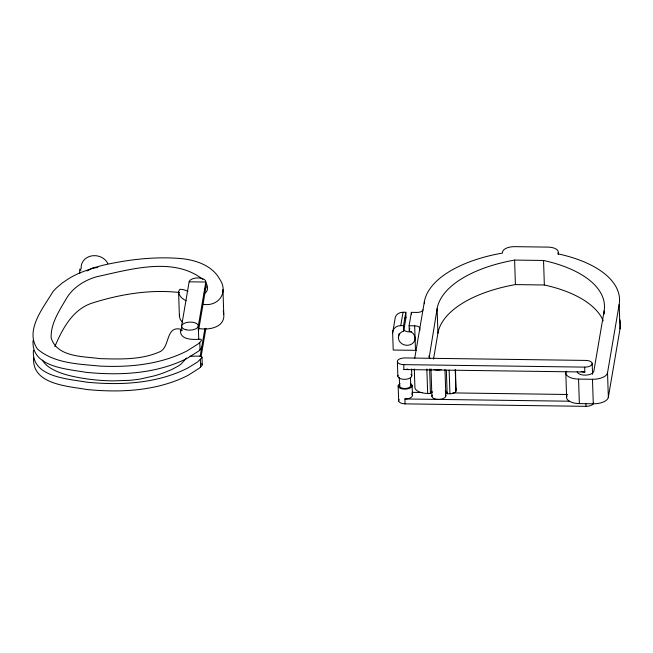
<?xml version="1.0" encoding="UTF-8"?>
<svg xmlns="http://www.w3.org/2000/svg" width="653" height="653" viewBox="0 0 653 653"><rect width="100%" height="100%" fill="white"/><g stroke="black" fill="none" stroke-linecap="round" stroke-linejoin="round"><path stroke-width="0.98" d="M202.838 279.419C173.371 256.139 129.678 269.656 96.456 276.79C84.457 280.325 73.209 287.353 66.582 298.192C59.578 310.395 50.64 323.153 51.146 337.805C57.056 357.477 83.372 356.26 99.974 358.636C119.711 359.158 140.607 360.04 159.12 352.073C170.4 348.09 165.119 325.79 180.506 329.161C179.053 340.401 193.035 339.617 200.618 339.209L201.402 339.821L201.197 340.907L198.577 343.633L187.272 350.8A100.562 48.142 -1.9 0 1 176.465 355.697C152.133 365.296 125.539 367.321 99.623 366.072C78.556 363.95 54.411 363.55 37.531 349.102C24.341 330.475 43.343 307.841 52.983 291.613A104.26 49.906 -1.9 0 1 56.803 287.598L62.451 282.847L69.414 278.202A92.432 44.249 -1.9 0 1 80.817 272.497L92.514 268.203A107.337 51.383 -1.9 0 1 105.198 264.743C129.898 259.323 155.39 256.458 180.669 258.523C195.435 259.935 211.817 265.208 219.555 278.896C229.048 292.34 218.453 307.057 202.822 304.282M222.942 289.557L223.759 314.069C225.277 327.406 208.862 330.385 198.879 328.483M33.091 340.515C30.944 367.451 67.634 368.961 86.188 372.349C116.503 375.295 148.051 374.275 176.71 363.052A100.562 48.142 -1.9 0 0 187.517 358.154L198.822 350.988L201.442 348.261L201.361 346.825M33.417 350.326C31.271 377.254 67.961 378.773 86.514 382.152C116.822 385.099 148.378 384.086 177.036 372.855A100.562 48.142 -1.9 0 0 187.844 367.966L197.573 362.023L202.006 357.46L201.687 356.628L199.647 356.105L190.268 356.228A9.452 4.522 -1.9 0 1 189.99 356.212M33.662 357.681C31.515 384.609 68.198 386.127 86.759 389.506C117.067 392.453 148.623 391.441 177.281 380.209A100.562 48.142 -1.9 0 0 188.088 375.32L199.385 368.153L202.014 365.419L202.218 364.341L201.434 363.721M198.12 329.659A8.383 4.016 -1.9 0 1 198.455 331.144L205.989 286.945L205.826 282.039A8.383 4.016 -1.9 0 0 198.161 277.909A8.383 4.016 -1.9 0 0 189.125 281.81L181.591 326.01L181.754 330.916A8.383 4.016 -1.9 0 1 182.016 330.181M200.112 356.546L204.911 328.418M201.132 356.424L205.924 328.296M416.492 350.4A5.591 2.677 -1.9 0 0 415.488 350.343L393.22 350.032L392.649 332.875L394.934 319.48A8.383 7.322 9.7 0 1 403.04 312.24L405.823 312.281L405.995 317.603L403.717 330.998A8.383 7.322 9.7 0 0 400.158 342.245A8.383 7.322 9.7 0 0 413.586 342.433A8.383 7.322 9.7 0 0 409.284 331.071L409.105 325.749L411.39 312.354L416.957 312.428A5.591 2.677 -1.9 0 0 422.981 309.832M398.379 337.854L399.089 333.667M392.649 332.875A8.383 7.322 9.7 0 1 400.754 325.635L403.04 312.24M403.717 330.998L403.538 325.667L405.823 312.281M409.284 331.071L409.774 328.198M414.745 358.122L424.344 301.792A111.753 53.497 -1.9 0 1 502.394 253.086L502.606 251.854A11.174 5.346 -1.9 0 1 514.654 246.654L548.055 247.112A11.174 5.346 -1.9 0 1 558.274 252.621L558.339 254.58M429.192 357.518L437.118 308.681A111.753 53.497 -1.9 0 1 514.597 260.074L543.541 260.474A111.753 53.497 -1.9 0 1 604.115 310.975L604.221 314.044M433.51 359.126L437.934 333.193L437.118 308.681M445.183 390.861A8.383 4.016 -1.9 0 1 447.142 393.735L449.925 393.767A5.591 2.677 -1.9 0 0 455.949 391.171L455.525 370.218M558.274 252.621L558.062 253.854A111.753 53.497 -1.9 0 1 619.175 304.469L619.991 328.99L608.343 397.293A13.966 6.685 -1.9 0 1 593.283 403.799L579.366 403.603A13.966 6.685 -1.9 0 1 566.592 396.714L565.784 372.202A2.792 1.339 -1.9 0 1 566.755 371.263M604.115 310.975L593.838 371.247A8.383 4.016 -1.9 0 1 585.57 375.14A8.383 4.016 -1.9 0 1 577.154 371.745M608.343 397.293L607.527 372.773L619.175 304.469M182.693 322.46L180.342 319.619L179.395 316.452L178.587 291.932L179.453 289.752L180.514 289.271L183.738 289.703L188.015 291.328M179.395 316.452L179.616 315.187M54.811 346.67C62.427 328.851 72.638 309.155 92.546 302.959C120.372 294.16 150.223 289.23 179.379 292.503M186.611 357.991L181.101 363.982A42.102 20.153 -1.9 0 1 178.073 366.153L171.429 369.696L163.332 372.977A89.755 42.967 -1.9 0 1 154.41 375.826L140.852 378.903A67.479 32.299 -1.9 0 1 129.955 380.315L113.059 380.895A107.761 51.587 -1.9 0 1 79.176 377.646C68.875 375.704 58.321 373.23 49.44 367.419A49.35 23.622 -1.9 0 1 43.58 361.893L42.453 360.097M87.012 270.962L92.514 268.203L97.844 267.461M204.136 293.572C208.323 291.875 208.438 286.455 205.997 283.231M437.934 333.193A111.753 53.497 -1.9 0 1 515.413 284.594L544.349 284.986A111.753 53.497 -1.9 0 1 603.217 320.852M189.125 281.81L205.826 282.039L198.292 326.239L198.765 339.266M400.754 325.635L403.538 325.667M409.105 325.749L414.671 325.823A5.591 2.677 -1.9 0 1 419.781 328.581L419.846 330.54M403.766 364.635L584.68 367.125A6.987 3.347 -1.9 0 0 592.206 363.868A6.987 3.347 -1.9 0 0 585.823 360.423L404.909 357.942A6.987 3.347 -1.9 0 0 397.375 361.191A6.987 3.347 -1.9 0 0 403.766 364.635L403.929 369.541L584.843 372.022L584.68 367.125M565.784 372.202A13.966 6.685 -1.9 0 0 578.558 379.091L592.475 379.279A13.966 6.685 -1.9 0 0 607.527 372.773M412.116 392.347L422.238 392.486M430.335 392.6L432.359 392.624M445.55 392.804L447.583 392.837M452.668 392.902L567.628 394.485M414.296 368.929L414.884 386.576A13.966 6.685 -1.9 0 0 427.658 393.465L430.441 393.506A8.383 4.016 -1.9 0 1 432.18 391.327M593.504 403.097A6.987 3.347 -1.9 0 1 585.978 406.346L405.064 403.864L404.901 398.959L569.538 401.22M186.121 300.739C182.562 299.107 178.955 296.078 178.587 291.932M223.228 310.779L223.759 314.069M398.167 386.013L398.689 401.032M592.198 363.256L592.565 374.324M592.475 379.279L593.283 403.799M585.88 403.407L585.978 406.346M578.558 379.091L579.366 403.603M543.541 260.474L544.349 284.986M514.597 260.074L515.413 284.594M455.231 369.598L455.949 391.171M449.142 370.235L449.925 393.767M446.358 370.194L447.142 393.735M444.979 369.492L445.852 395.865M430.988 368.888L431.894 396.273M429.633 368.986L430.441 393.506M426.85 368.953L427.658 393.465M424.344 301.792L424.409 303.751M414.671 325.823L415.488 350.343M411.39 312.354L411.447 314.126M411.578 368.929L411.806 375.793M412.133 385.596L412.459 395.408M410.443 377.548L410.704 385.392M399.301 377.393L399.595 386.217M199.794 342.564L200.038 349.918M200.365 359.721L200.61 367.076M397.391 361.803L397.84 376.201M202.022 357.207L202.25 364.815M619.926 319.888A111.753 53.497 -1.9 0 1 619.991 328.99M430.164 358.652A13.966 6.685 -1.9 0 1 429.127 355.559M455.516 388.347A5.591 2.677 -1.9 0 1 456.178 389.833M566.592 396.714A2.792 1.339 -1.9 0 1 567.171 395.987M411.545 331.675A8.383 7.322 9.7 0 1 403.276 329.692M404.836 318.044A8.383 7.322 9.7 0 1 405.995 317.603M405.064 403.864A6.987 3.347 -1.9 0 1 399.105 399.497M410.492 384.886A5.591 2.677 -1.9 0 1 404.966 388.486A5.591 2.677 -1.9 0 1 399.922 384.992M410.476 383.507A6.987 3.347 -1.9 0 1 409.847 388.16A6.987 3.347 -1.9 0 1 400.15 388.266A6.987 3.347 -1.9 0 1 400.109 383.621M410.957 374.242A6.987 3.347 -1.9 0 1 405.635 379.303A6.987 3.347 -1.9 0 1 398.085 375.295M407.831 369.043A6.987 3.347 -1.9 0 1 403.929 369.541M441.224 369.508A6.987 3.347 -1.9 0 1 433.616 369.402M411.61 393.857A6.987 3.347 -1.9 0 1 411.325 397.285A6.987 3.347 -1.9 0 1 404.901 398.959M445.55 394.926A6.987 3.347 -1.9 0 1 438.645 399.416A6.987 3.347 -1.9 0 1 432.343 395.057M584.843 372.022A6.987 3.347 -1.9 0 1 581.129 371.426M205.989 286.945A8.383 4.016 -1.9 0 1 204.74 288.781M81.233 268.816A13.966 12.203 9.7 0 1 91.444 255.935A13.966 12.203 9.7 0 1 107.851 263.575M79.854 273.362A4.147 0.726 82.5 0 1 79.805 269.224A4.147 0.726 82.5 0 1 80.825 270.62M185.811 329.724A8.383 4.016 -1.9 0 0 198.316 325.88A8.383 4.016 -1.9 0 0 185.689 322.77A8.383 4.016 -1.9 0 0 185.811 329.724"/></g></svg>
